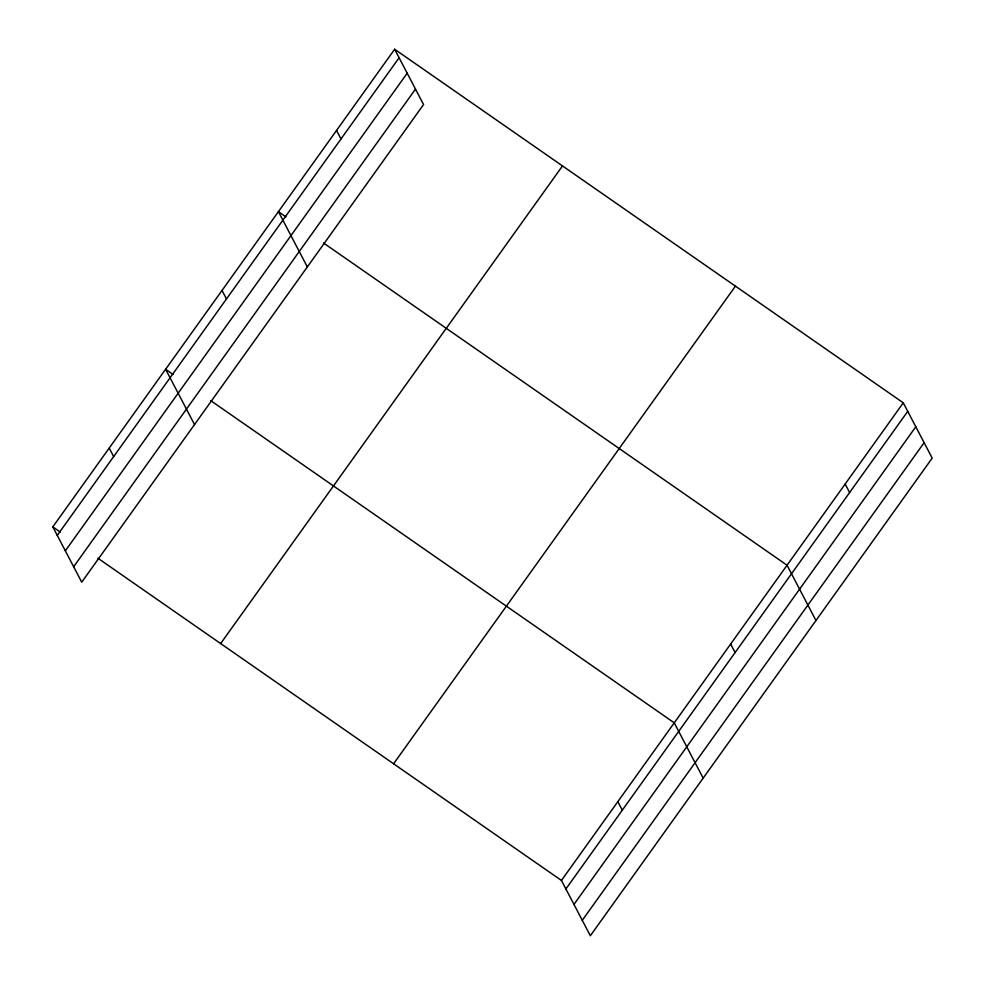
<?xml version="1.0" encoding="UTF-8"?>
<svg xmlns="http://www.w3.org/2000/svg" width="985" height="985" viewBox="0 0 985 985"><rect width="100%" height="100%" fill="white"/><g stroke="black" fill="none" stroke-linecap="round" stroke-linejoin="round"><path stroke-width="1.48" d="M394.653 49.25L423.562 104.545L81.718 582.172L52.808 526.876L394.653 49.25L903.282 402.828L932.192 458.123L590.347 935.75L561.438 880.455L97.897 558.224M57.265 535.397L399.097 57.77M65.33 550.837L407.174 73.21M73.641 566.744L415.485 89.118M220.652 643.562L562.497 165.923M393.594 763.769L735.438 286.142M561.438 880.455L903.282 402.828M565.895 888.975L907.739 411.348M573.972 904.415L915.804 426.776M582.283 920.31L924.127 442.684M285.933 216.872L278.423 211.64L307.332 266.947M323.511 242.987L787.052 565.218L815.962 620.513M173.126 374.485L165.615 369.264L194.525 424.56M210.704 400.612L674.245 722.83L703.155 778.138M52.808 526.876L60.319 532.097M845.167 484.017L849.624 492.537M730.648 644.03L735.105 652.55M336.538 130.451L340.995 138.971M617.841 801.642L622.298 810.163M222.019 290.452L226.476 298.972M109.212 448.064L113.669 456.584"/></g></svg>
